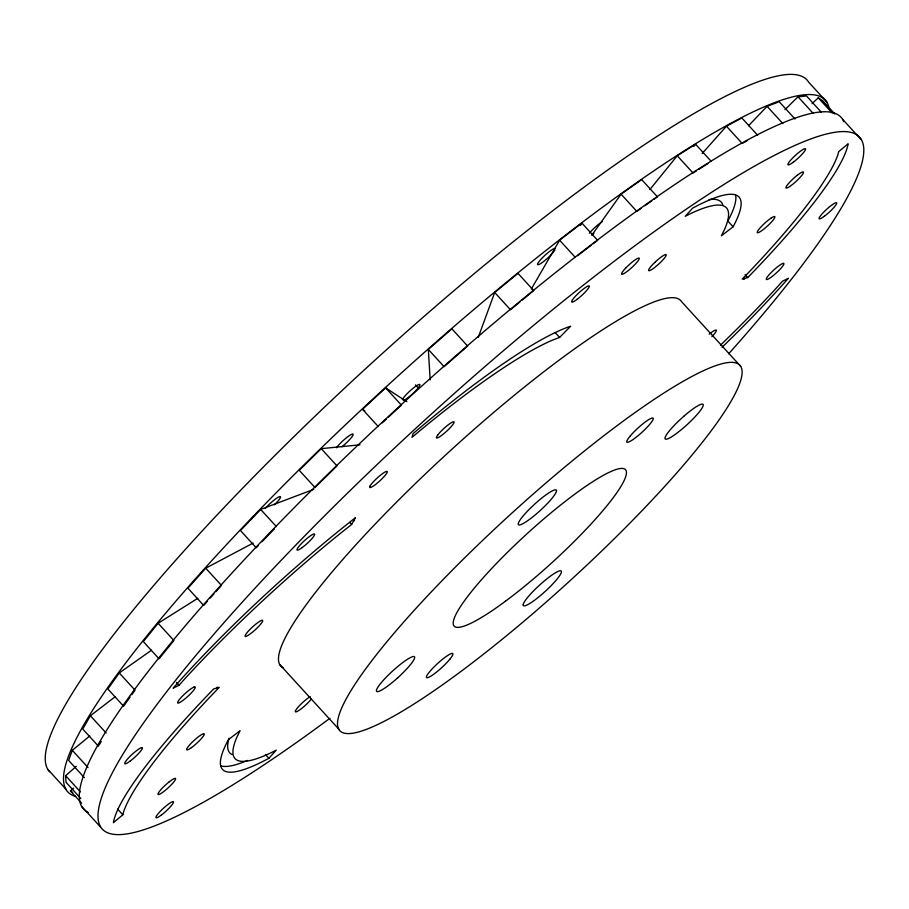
<?xml version="1.0" encoding="UTF-8"?>
<svg xmlns="http://www.w3.org/2000/svg" width="909" height="909" viewBox="0 0 909 909"><rect width="100%" height="100%" fill="white"/><g stroke="black" fill="none" stroke-linecap="round" stroke-linejoin="round"><path stroke-width="1.36" d="M122.829 814.794L123.635 811.692A256.702 42.223 -42.4 0 1 208.366 698.737L219.262 687.34L213.717 688.92A256.702 42.223 -42.4 0 0 113.398 822.668L122.829 814.794L117.579 809.044M89.764 735.972L72.311 750.334L68.618 760.413L84.367 777.649M478.214 337.478L494.701 292.493L517.971 273.348L533.719 290.573L522.084 300.152M351.613 524.47L355.453 517.687A256.702 42.223 -42.4 0 0 173.119 688.193L179.039 685.238L185.334 678.239A256.702 42.223 -42.4 0 1 339.318 534.242L351.613 524.47L349.863 522.561M115.125 696.76L90.389 715.758L82.719 729.007L98.467 746.244M99.161 745.039L101.263 741.426M531.311 289.017L559.592 240.192L581.874 223.08L597.622 240.317L593.168 243.737M580.453 225.523L581.874 223.08M151.496 650.219L119.272 672.955L107.853 688.977L123.601 706.213L130.135 697.055M131.771 694.771L135.032 690.192L119.272 672.955M592.316 234.488L621.086 194.162L641.686 179.618L657.446 196.855L654.003 199.276M158.132 623.279L143.304 641.584L159.052 658.82L173.892 640.515L158.132 623.279L197.776 598.292M649.821 189.617L677.25 155.757L695.555 144.224L711.315 161.461M693.783 146.406L695.555 144.224M253.157 543.071L205.729 568.193L187.947 588.225L203.696 605.451L207.445 601.235M210.252 598.077L214.001 593.861M215.865 591.748L221.489 585.43L205.729 568.193M702.157 153.541L726.427 126.203L741.88 118.011L757.64 135.248M268.871 758.311L276.291 750.118L271.143 752.732A256.702 42.223 -42.4 0 1 236.976 736.983L240.09 730.643L228.42 739.665A256.702 42.223 -42.4 0 0 268.871 758.311L265.371 754.481M313.73 489.36L260.667 509.415L240.476 530.561L256.224 547.786L258.145 545.775M261.997 541.753L274.507 528.663M748.607 125.681L767.094 106.33L779.218 101.74L794.966 118.977M216.592 688.102L217.546 687.113M743.971 279.347L744.914 278.347M559.614 337.444L570.579 326.263A256.702 42.223 -42.4 0 0 413.05 433.638L411.993 437.343L420.072 430.548A256.702 42.223 -42.4 0 1 553.126 339.864L559.614 337.444L555.24 332.66M321.241 448.671L299.243 470.294L314.991 487.531L336.989 465.908L321.241 448.671L359.998 444.808M784.978 109.625L798.034 96.797L806.465 95.956L821.293 112.182M378.269 426.548L362.509 409.311L385.643 387.882L406.846 401.698M382.291 422.821L386.314 419.094M388.325 417.231L401.392 405.119L385.643 387.882M81.605 803.158L70.482 790.989L73.595 788.103M812.044 103.626L818.27 97.854L822.759 100.774L834.814 113.955M428.321 349.42L451.875 328.819L467.624 346.056L444.069 366.657L428.321 349.42L430.184 379.939M80.844 798.511L66.027 782.285L65.618 775.684L76.276 766.355M519.971 301.89L510.449 309.719L494.701 292.493M353.453 521.209L354.533 520.357M733.097 226.784L721.416 235.806L724.53 229.466A256.702 42.223 -42.4 0 0 690.363 213.717L685.227 216.331L692.635 208.138A256.702 42.223 -42.4 0 1 733.097 226.784L727.848 221.046A256.702 42.223 -42.4 0 0 735.654 195.287M577.579 255.713L590.941 245.453M641.413 208.172L636.834 211.399L621.086 194.162M644.856 205.741L651.719 200.9M696.442 170.835L693.01 172.994L677.25 155.757M698.726 169.392L707.872 163.62M746.937 140.918L742.187 143.44L726.427 126.203M747.789 277.529L742.255 279.108L753.141 267.723A256.702 42.223 -42.4 0 0 837.871 154.757L838.689 151.655L848.108 143.781A256.702 42.223 -42.4 0 1 747.789 277.529L745.164 274.654M362.509 409.311L364.873 410.857M70.482 790.989L72.731 792.455M826.929 102.149L808.556 82.049A512.915 84.378 -42.4 0 0 377.974 357.43A512.915 84.378 -42.4 0 0 49.586 771.741M842.688 119.386L861.062 139.497M818.27 97.854L832.178 113.057M798.034 96.797L812.862 113.023M767.094 106.33L782.842 123.567M740.665 366.338A270.859 44.552 -42.4 0 0 419.265 604.78A270.859 44.552 -42.4 0 0 459.568 672.455A270.859 44.552 -42.4 0 0 740.665 366.338L681.591 301.708A270.859 44.552 -42.4 0 0 447.671 453.114A270.859 44.552 -42.4 0 0 283.176 667.695M559.592 240.192L575.352 257.429M415.436 384.905L418.197 387.927M260.667 509.415L276.427 526.641M279.927 664.74L339 729.37M176.414 682.364L179.039 685.238M90.389 715.758L106.148 732.995M72.311 750.334L88.059 767.571M65.618 775.684L80.447 791.909M47.938 769.503L66.312 789.614M82.071 806.851L100.445 826.951M403.403 400.494A11.84 1.943 -42.4 0 0 418.049 388.109L418.549 387.461A11.84 1.943 -42.4 0 0 415.902 386.166A11.84 1.943 -42.4 0 0 403.698 397.563L403.255 398.165A11.84 1.943 -42.4 0 0 402.426 399.608M554.876 249.952A11.84 1.943 -42.4 0 1 554.592 250.441M554.24 250.986A11.84 1.943 -42.4 0 1 552.729 252.918M552.104 253.645A11.84 1.943 -42.4 0 1 538.798 264.564A11.84 1.943 -42.4 0 1 543.127 257.042A11.84 1.943 -42.4 0 1 555.013 248.566M232.227 754.618A256.702 42.223 -42.4 0 1 229.079 738.267M247.464 760.447A256.702 42.223 -42.4 0 1 220.592 765.787M593.884 233.431A11.84 1.943 -42.4 0 1 591.52 235.17M589.373 233.215A11.84 1.943 -42.4 0 1 591.27 231.045L591.998 230.272A11.84 1.943 -42.4 0 1 602.44 221.603M336.466 447.785A11.84 1.943 -42.4 0 1 347.17 437.195A11.84 1.943 -42.4 0 1 353.022 435.036L352.828 435.456A11.84 1.943 -42.4 0 1 341.909 446.751M265.326 508.415A11.84 1.943 -42.4 0 1 279.177 496.803A11.84 1.943 -42.4 0 1 274.393 504.836M75.708 796.443A512.915 84.378 -42.4 0 1 387.609 385.507A512.915 84.378 -42.4 0 1 828.803 106.842M329.91 718.303A512.915 84.378 -42.4 0 1 156.143 705.589A512.915 84.378 -42.4 0 1 731.075 180.016A512.915 84.378 -42.4 0 1 728.677 353.771M88.218 812.441A512.915 84.378 -42.4 0 1 405.016 401.233A512.915 84.378 -42.4 0 1 843.768 121.601M311.548 698.76A11.84 1.943 -42.4 0 1 306.822 703.941L305.992 704.736A11.84 1.943 -42.4 0 1 295.482 711.872A11.84 1.943 -42.4 0 1 302.243 702.896L303.095 702.1A11.84 1.943 -42.4 0 1 310.253 696.601M720.507 345.147A256.702 42.223 -42.4 0 0 776.184 288.21L782.479 281.222L788.387 278.268A256.702 42.223 -42.4 0 1 722.053 347.318M711.895 336.648A11.84 1.943 -42.4 0 0 716.235 330.047L716.008 330.001A11.84 1.943 -42.4 0 0 709.179 334.171M709.088 199.628A256.702 42.223 -42.4 0 1 722.769 204.786M523.198 604.655L523.164 605.053A25.645 4.215 -42.4 0 0 542.639 593.679A25.645 4.215 -42.4 0 0 561.444 571.568L561.319 571.125A25.645 4.215 -42.4 0 0 541.98 582.942A25.645 4.215 -42.4 0 0 523.22 604.44L523.209 604.587M556.501 490.667L556.433 491.28A25.645 4.215 -42.4 0 1 537.685 512.778A25.645 4.215 -42.4 0 1 518.346 524.595L518.221 524.152A25.645 4.215 -42.4 0 1 537.026 502.041A25.645 4.215 -42.4 0 1 556.501 490.667M369.963 486.156L369.77 486.576A11.84 1.943 -42.4 0 0 376.462 483.758A11.84 1.943 -42.4 0 0 386.961 472.805L387.154 472.385A11.84 1.943 -42.4 0 0 380.462 475.202A11.84 1.943 -42.4 0 0 369.963 486.156M437.831 434.911L437.388 435.502A11.84 1.943 -42.4 0 0 440.479 436.206A11.84 1.943 -42.4 0 0 452.182 425.457L452.682 424.81A11.84 1.943 -42.4 0 0 450.035 423.503A11.84 1.943 -42.4 0 0 437.831 434.911M630.471 435.718L629.607 436.752A17.76 2.92 -42.4 0 0 630.789 440.967A17.76 2.92 -42.4 0 0 648.583 425.662L649.526 424.583A17.76 2.92 -42.4 0 0 649.208 419.322A17.76 2.92 -42.4 0 0 630.471 435.718M450.057 658.968L449.194 660.002A17.76 2.92 -42.4 0 1 430.457 676.398A17.76 2.92 -42.4 0 1 430.139 671.137L431.082 670.047A17.76 2.92 -42.4 0 1 448.876 654.753A17.76 2.92 -42.4 0 1 450.057 658.968M626.131 267.621L625.403 268.394A11.84 1.943 -42.4 0 0 622.938 274.063A11.84 1.943 -42.4 0 0 634.732 264.701L635.471 263.928A11.84 1.943 -42.4 0 0 637.936 258.258A11.84 1.943 -42.4 0 0 626.131 267.621M655.525 261.724L654.685 262.508A11.84 1.943 -42.4 0 0 648.765 270.7A11.84 1.943 -42.4 0 0 658.411 264.349L659.264 263.565A11.84 1.943 -42.4 0 0 666.024 254.577A11.84 1.943 -42.4 0 0 655.525 261.724M683.784 416.288L681.909 417.958A25.645 4.215 -42.4 0 0 664.979 438.399A25.645 4.215 -42.4 0 0 682.568 428.639L684.443 427.025A25.645 4.215 -42.4 0 0 703.259 404.914A25.645 4.215 -42.4 0 0 683.784 416.288M397.756 677.762L395.881 679.432A25.645 4.215 -42.4 0 1 376.406 690.806A25.645 4.215 -42.4 0 1 395.222 668.694L397.097 667.081A25.645 4.215 -42.4 0 1 414.686 657.321A25.645 4.215 -42.4 0 1 397.756 677.762M797.136 175.38L796.295 176.062A11.84 1.943 -42.4 0 0 786.115 186.89A11.84 1.943 -42.4 0 0 792.307 184.607L793.148 183.925A11.84 1.943 -42.4 0 0 803.329 173.096A11.84 1.943 -42.4 0 0 797.136 175.38M169.21 781.842L168.37 782.524A11.84 1.943 -42.4 0 0 158.189 793.352A11.84 1.943 -42.4 0 0 164.37 791.069L165.211 790.398A11.84 1.943 -42.4 0 0 175.392 779.57A11.84 1.943 -42.4 0 0 169.21 781.842M770.843 218.285L770.093 218.808A11.84 1.943 -42.4 0 0 758.629 229.682A11.84 1.943 -42.4 0 0 760.572 231.454L761.276 230.988A11.84 1.943 -42.4 0 0 773.491 219.592A11.84 1.943 -42.4 0 0 770.843 218.285M191.424 747.641L190.663 748.164A11.84 1.943 -42.4 0 1 188.015 746.868A11.84 1.943 -42.4 0 1 200.23 735.461L200.934 734.995A11.84 1.943 -42.4 0 1 202.877 736.767A11.84 1.943 -42.4 0 1 191.424 747.641M782.808 263.474L782.354 263.655A11.84 1.943 -42.4 0 0 770.423 273.302A11.84 1.943 -42.4 0 0 767.378 279.438L767.832 279.256A11.84 1.943 -42.4 0 0 779.763 269.609A11.84 1.943 -42.4 0 0 782.808 263.474M194.14 687.011L193.674 687.193A11.84 1.943 -42.4 0 0 181.743 696.839A11.84 1.943 -42.4 0 0 178.698 702.975L179.153 702.793A11.84 1.943 -42.4 0 0 191.095 693.147A11.84 1.943 -42.4 0 0 194.14 687.011M245.498 636.448L245.282 636.402A11.84 1.943 -42.4 0 1 252.043 627.415A11.84 1.943 -42.4 0 1 262.542 620.279L262.69 620.404A11.84 1.943 -42.4 0 1 255.781 629.267A11.84 1.943 -42.4 0 1 245.498 636.448M505.461 601.213A116 19.078 -42.4 0 0 625.835 470.123A116 19.078 -42.4 0 0 488.201 572.238A116 19.078 -42.4 0 0 505.461 601.213M824.406 216.228A11.84 1.943 -42.4 0 0 836.689 202.855A11.84 1.943 -42.4 0 0 822.645 213.274A11.84 1.943 -42.4 0 0 824.406 216.228M302.311 547.491A11.84 1.943 -42.4 0 0 314.594 534.117A11.84 1.943 -42.4 0 0 300.549 544.536A11.84 1.943 -42.4 0 0 302.311 547.491M161.234 815.134A11.84 1.943 -42.4 0 0 173.517 801.761A11.84 1.943 -42.4 0 0 159.473 812.18A11.84 1.943 -42.4 0 0 161.234 815.134M576.999 299.425A11.84 1.943 -42.4 0 0 589.282 286.04A11.84 1.943 -42.4 0 0 575.238 296.459A11.84 1.943 -42.4 0 0 576.999 299.425M130.089 761.117A11.84 1.943 -42.4 0 0 142.372 747.732A11.84 1.943 -42.4 0 0 128.328 758.151A11.84 1.943 -42.4 0 0 130.089 761.117M793.262 162.211A11.84 1.943 -42.4 0 0 805.544 148.826A11.84 1.943 -42.4 0 0 791.5 159.245A11.84 1.943 -42.4 0 0 793.262 162.211"/></g></svg>
